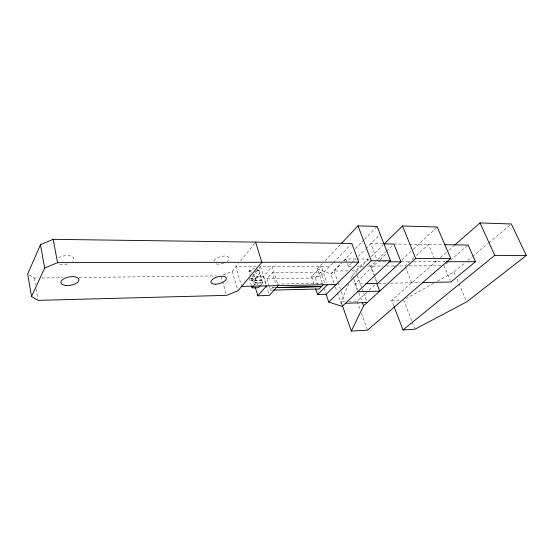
<?xml version="1.0" encoding="UTF-8"?>
<svg xmlns="http://www.w3.org/2000/svg" width="554" height="554" viewBox="0 0 554 554"><rect width="100%" height="100%" fill="white"/><g stroke="black" fill="none" stroke-linecap="round" stroke-linejoin="round"><path stroke-width="0.42" stroke-dasharray="2.77 2.08" d="M341.943 304.319L341.091 301.882L348.736 283.8M350.737 279.084L352.399 275.151L368.895 258.96M223.241 274.943L232.264 271.308L238.539 263.448M240.665 260.782L255.567 242.112M254.563 285.047L252.056 276.785L260.581 266.661L329.803 266.301L329.395 265.131M250.069 278.371L255.539 278.295L259.701 273.392L258.974 270.581L255.235 268.455M254.238 285.435L256.329 283.004L262.638 282.893L259.701 273.392M252.056 276.785L263.489 276.64L272.146 266.599L278.198 285.656M261.059 284.708L262.638 282.893L261.329 280.276L251.758 280.421L250.803 277.263M269.244 286.051L266.952 278.683L272.215 272.644L320.932 272.166L324.741 283.184L275.837 284.105L272.215 272.644M269.5 286.868L270.525 290.137L274.805 285.262M322.199 282.962L317.352 268.898L322.657 263.282M325.018 260.789L340.343 244.577M313.993 283.932L311.514 276.626L321.251 266.349L326.985 282.865M266.952 278.683L315.358 277.983L320.932 272.166M332.781 263.212L319.977 276.508L311.514 276.626M333.376 262.596L350.634 244.674M333.972 283.066L330.745 273.87L340.987 263.392M343.397 260.927L353.036 251.066M355.446 248.601L363.881 239.972M364.484 239.356L377.136 226.42M330.87 274.223L341.659 263.192M344.013 260.782L345.786 258.981L355.855 258.988M345.786 258.981L348.411 266.211L351.444 263.164M352.046 262.561L355.682 258.905M358.106 256.474L365.377 249.175M365.986 248.566L380.203 234.28M352.115 270.864L355.564 270.83L367.6 258.995L368.486 261.363M371.339 256.564L382.952 245.166M375.37 261.917L371.041 266.093L374.913 276.349M377.842 259.528L385.868 251.772M386.491 251.177L392.668 245.207M357.122 290.158L354.844 283.897L377.766 261.848L387.211 261.834M380.169 259.542L387.364 252.617M348.695 301.618L357.15 301.328L368.507 290.795M369.137 290.206L375.446 284.354M394.372 266.799L395.632 265.629M401.941 259.771L412.668 249.826M413.298 249.238L437.272 226.995M413.859 257.811L404.981 265.92L398.194 265.955M416.4 255.491L428.45 244.487L435.652 261.758M393.832 305.94L391.692 300.337L437.805 259.916M440.402 257.638L448.193 250.803M448.844 250.235L454.038 245.678M447.971 262.367L444.066 265.719L450.27 280.442M450.568 260.131L467.479 245.595M437.445 281.19L453.996 272.035L465.208 262.644M467.846 260.435L471.807 257.125M472.465 256.571L488.289 243.317M488.953 242.763L510.054 225.09M405.84 298.675L433.678 283.274M250.567 276.474L248.891 270.941L254.487 268.032L255.214 270.4M261.329 280.276L261.876 279.992L257.395 277.519L251.758 280.421L256.329 283.004L253.656 274.237M391.692 300.337L400.182 300.046M341.091 301.882L345.315 301.736M270.525 290.137L272.229 290.102M275.296 287.512L272.734 287.568L275.324 287.588M354.844 283.897L364.137 283.717M386.11 283.281L377.586 283.447L375.21 277.139M390.376 283.198L420.216 282.602M29.14 274.895L34.175 278.066L38.503 278.011M41.959 277.976L62.713 277.727M79.146 277.533L216.656 275.906M249.12 270.941L252.43 270.913M256.564 270.878L259.043 270.858M347.801 270.899L333.993 271.024L337.705 281.515M256.322 266.682L235.879 266.786L241.433 285.573M348.411 266.211L352.614 266.19M356.818 266.169L363.549 266.135M367.752 266.107L382.918 266.031M386.318 266.017L394.801 265.975M409.233 265.899L441.517 265.733M400.957 261.813L410.265 261.8M413.651 261.793L444.973 261.744M356.693 258.988L367.6 258.995M262.638 282.893L256.287 282.859L251.758 280.421L261.924 280.137L258.974 270.581M382.793 243.864L370.827 243.698L377.468 261.059M393.901 244.016L408.582 244.217M409.448 244.231L443.11 244.688M317.352 268.898L330.745 273.87M248.891 270.941L251.911 272.616M453.996 272.035L455.665 275.961M457.008 279.098L458.677 283.025M459.01 283.814L466.032 300.303M405.299 266.723L411.684 282.769M403.582 299.929L411.899 321.306M412.204 322.103L414.669 328.432M369.677 264.521L373.541 274.777M374.733 277.935L376.817 283.461M355.564 270.83L357.018 274.791M357.309 275.587L361.963 288.267M362.254 289.056L363.417 292.228M363.701 293.018L367.191 302.526M352.399 275.151L353.577 278.385M353.868 279.188L357.69 289.687M358.86 292.914L362.094 301.791M357.15 301.328L360.038 309.333M361.485 313.335L367.551 330.136M337.995 282.325L340.281 288.779M341.416 292.006L344.844 301.695M335.385 287.083L337.081 291.903M337.365 292.713L341.596 304.769M323.861 287.803L325.53 292.644M315.358 277.983L317.511 284.278M260.581 266.661L266.557 285.892M263.489 276.64L266.031 284.825M266.287 285.649L269.078 294.652M255.456 271.197L257.395 277.519M255.539 278.295L258.178 286.951M249.286 278.378L251.433 285.497M232.264 271.308L237.971 290.808M221.212 276.668L226.316 294.555M34.175 278.066L35.318 284.673M36.038 288.8L37.748 298.717M214.038 261.19A7.818 3.601 -15.8 0 1 224.64 256.031A7.818 3.601 -15.8 0 1 227.396 261.176M223.608 263.219A7.818 3.601 -15.8 0 1 214.474 263.005M58.627 257.852A9.016 4.356 -9.5 0 1 70.393 255.913A9.016 4.356 -9.5 0 1 72.754 261.308M67.415 264.043A9.016 4.356 -9.5 0 1 57.374 263.351"/><path stroke-width="0.83" d="M241.676 286.39L336.216 284.5L358.75 262.111L351.825 243.435L53.156 239.328L40.47 244.702L27.7 273.988L31.523 296.529L38.039 300.365L226.544 295.365L237.971 290.808L261.862 262.277L255.567 242.112M31.523 296.529L44.673 268.025L40.47 244.702M450.714 258.469L367.551 330.136L351.361 331.091L363.562 305.829L415.673 258.42L450.714 258.469L437.272 226.995L402.502 225.977L384.171 243.968M251.668 286.293L252.146 287.872L253.718 286.044M260.532 285.317L258.42 287.741L252.146 287.872M255.318 287.526L257.825 295.788L266.557 285.892M278.198 285.656L269.334 295.469L257.825 295.788M341.52 243.331L358.022 225.873L377.136 226.42L390.528 260.74L342.164 306.376L328.785 302.11L326.084 294.257L336.216 284.5M323.647 284.299L319.118 289.001L273.08 290.081M315.642 288.807L317.574 294.493L327.615 284.666M328.785 302.11L371.222 260.747L390.528 260.74M383.645 243.871L393.901 244.016L400.957 261.813L377.586 283.447L365.827 283.683M454.689 245.11L480.02 222.909L511.377 223.989L526.3 255.498L466.697 301.875L414.974 329.228L403 329.949L394.136 306.743M444.841 244.716L468.13 245.034L475.484 261.696L450.921 281.993L422.771 282.554M403 329.949L494.77 255.359L526.3 255.498M44.673 268.025L57.561 262.631L358.75 262.111M345.419 303.308L367.191 302.526M317.574 294.493L326.084 294.257M357.69 291.723L379.705 291.141L376.817 283.461M276.155 287.498L321.486 286.598L276.176 287.574M388.929 261.827L400.957 261.813M446.669 261.744L475.484 261.696M480.02 222.909L494.77 255.359M402.502 225.977L415.673 258.42M358.022 225.873L371.222 260.747M362.385 302.602L363.562 305.829M342.227 305.129L351.361 331.091M53.156 239.328L57.561 262.631M215.395 284.209A7.978 3.504 -15.7 0 0 226.309 278.143A7.978 3.504 -15.7 0 0 214.114 278.267A7.978 3.504 -15.7 0 0 215.395 284.209M65.372 285.428A9.162 4.217 -10 0 0 78.987 279.874A9.162 4.217 -10 0 0 65.448 278.018A9.162 4.217 -10 0 0 65.372 285.428"/></g></svg>
